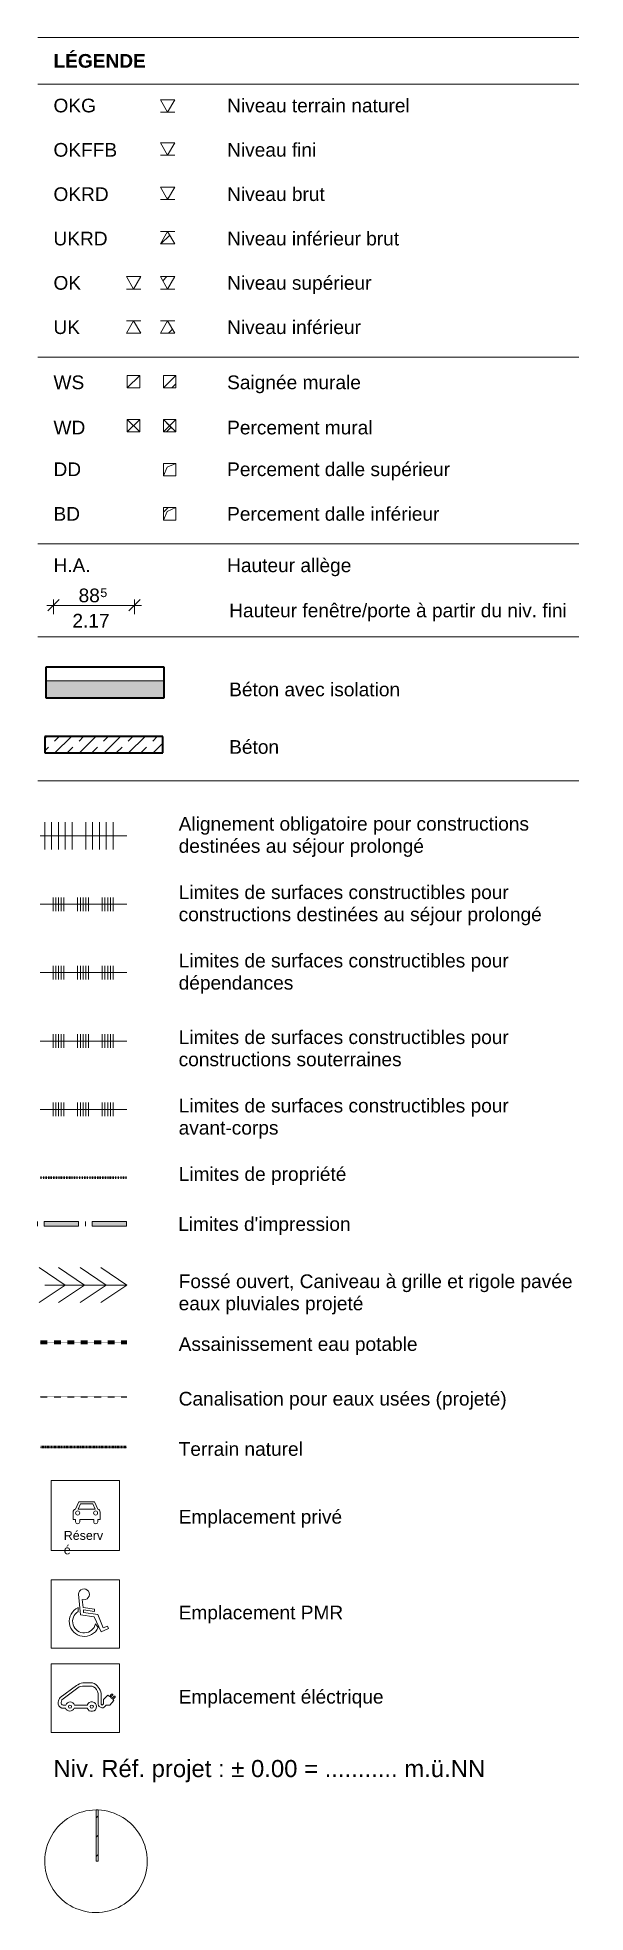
# Model space of a CAD drawing. Header units: millimetres. Extents: x 290 to 8306, y -26825 to 587.
import ezdxf

# ---------------------------------------------------------------- set-up
doc = ezdxf.new("R2010")
doc.units = ezdxf.units.MM
for name, pattern in [('CENTER_LINE', [5.5, 2.5, -1.5, 0, -1.5]), ('Overhead', [3.96875, 2.38125, -1.5875]), ('WATER_CONNECTION', [5, 2.5, -2.5])]:
    doc.linetypes.add(name, pattern=pattern)
for name, color, linetype, lineweight in [('A-DETL', 90, 'Continuous', 9), ('A-DETL-GENF', 92, 'Continuous', 9), ('A-DETL-THIN', 151, 'Continuous', 9), ('A-WALL', 113, 'Continuous', 35), ('A-WALL-PATT', 111, 'Continuous', 35), ('G-ANNO-TEXT', 231, 'Continuous', 9)]:
    doc.layers.add(name, color=color, linetype=linetype, lineweight=lineweight)
doc.styles.add('Arial', font='arial.ttf', dxfattribs={"height": 200})
doc.styles.add('Arial_1', font='arial.ttf', dxfattribs={"height": 129.978178})
doc.styles.add('Arial_2', font='arial.ttf', dxfattribs={"height": 250})
doc.styles.add('Arial_3', font='arial.ttf', dxfattribs={"height": 130})
doc.styles.add('Arial_B', font='', dxfattribs={"height": 200})
doc.styles.get('Arial_B').set_extended_font_data('Arial', bold=True)
pattern_1 = [(45, (0, 0), (-141.4214, 141.4214), [])]

# ---------------------------------------------------------------- blocks, each defined once
blk = doc.blocks.new('Family - ___-475915-LEGEND_FR_100')
at = {"layer": 'A-WALL-PATT', "lineweight": 9}
blk.add_hatch(color=256, dxfattribs=at).paths.add_polyline_path([(2142, -9068), (2142, -8818), (413, -8818), (413, -9068)])
at = {"layer": 'A-WALL'}
for p, q in [((2142, -8618), (413, -8618)), ((413, -8618), (413, -9068)), ((2142, -9068), (2142, -8618)), ((413, -9068), (2142, -9068))]:
    blk.add_line(p, q, dxfattribs=at)
at = {"layer": 'A-WALL', "lineweight": 9}
blk.add_line((2142, -8818), (413, -8818), dxfattribs=at)
blk = doc.blocks.new('Family - ___-475981-LEGEND_FR_100')
at = {"layer": 'A-WALL-PATT', "lineweight": 9}
h = blk.add_hatch(dxfattribs=at)
h.set_pattern_fill('FP_1', color=256, style=0, pattern_type=2)
h.set_pattern_definition([(45, (0, 0), (-179.605, 179.605), []), (45, (179.6, 0), (-179.605, 179.605), [127, -127])])
h.paths.add_polyline_path([(2124, -9872), (2124, -9632), (396, -9632), (396, -9872)])
at = {"layer": 'A-WALL'}
for p, q in [((2124, -9632), (396, -9632)), ((396, -9632), (396, -9872)), ((2124, -9872), (2124, -9632)), ((396, -9872), (2124, -9872))]:
    blk.add_line(p, q, dxfattribs=at)
blk = doc.blocks.new('MANDATORY_LIMITS - MANDATORY_LIMITS-391470-LEGEND_FR_100')
at = {"layer": 'A-DETL-GENF'}
for p, q in [((397, -11284), (397, -10884)), ((497, -11284), (497, -10884)), ((597, -11284), (597, -10884)), ((697, -11284), (697, -10884)), ((797, -11284), (797, -10884)), ((997, -11284), (997, -10884)), ((1097, -11284), (1097, -10884)), ((1197, -11284), (1197, -10884)), ((1297, -11284), (1297, -10884)), ((1397, -11284), (1397, -10884)), ((1597, -11084), (329, -11084))]:
    blk.add_line(p, q, dxfattribs=at)
blk = doc.blocks.new('CONSTRUCTION_LIMITS_BLACK - CONSTRUCTION_LIMITS_BLACK-392007-LEGEND_FR_100')
at = {"layer": 'A-DETL-GENF'}
for p, q in [((517, -15184), (517, -14984)), ((557, -15184), (557, -14984)), ((597, -15184), (597, -14984)), ((637, -15184), (637, -14984)), ((677, -15184), (677, -14984)), ((877, -15184), (877, -14984)), ((917, -15184), (917, -14984)), ((957, -15184), (957, -14984)), ((997, -15184), (997, -14984)), ((1037, -15184), (1037, -14984)), ((1237, -15184), (1237, -14984)), ((1277, -15184), (1277, -14984)), ((1317, -15184), (1317, -14984)), ((1357, -15184), (1357, -14984)), ((1397, -15184), (1397, -14984)), ((1597, -15084), (329, -15084))]:
    blk.add_line(p, q, dxfattribs=at)
blk = doc.blocks.new('CONSTRUCTION_LIMITS_BLEU - CONSTRUCTION_LIMITS_BLEU-391487-LEGEND_FR_100')
at = {"layer": 'A-DETL-GENF'}
for p, q in [((1597, -13084), (329, -13084)), ((517, -13184), (517, -12984)), ((557, -13184), (557, -12984)), ((597, -13184), (597, -12984)), ((637, -13184), (637, -12984)), ((677, -13184), (677, -12984)), ((877, -13184), (877, -12984)), ((917, -13184), (917, -12984)), ((957, -13184), (957, -12984)), ((997, -13184), (997, -12984)), ((1037, -13184), (1037, -12984)), ((1237, -13184), (1237, -12984)), ((1277, -13184), (1277, -12984)), ((1317, -13184), (1317, -12984)), ((1357, -13184), (1357, -12984)), ((1397, -13184), (1397, -12984))]:
    blk.add_line(p, q, dxfattribs=at)
blk = doc.blocks.new('CONSTRUCTION_LIMITS_RED - CONSTRUCTION_LIMITS_RED-391493-LEGEND_FR_100')
at = {"layer": 'A-DETL-GENF'}
for p, q in [((517, -12184), (517, -11984)), ((557, -12184), (557, -11984)), ((597, -12184), (597, -11984)), ((637, -12184), (637, -11984)), ((677, -12184), (677, -11984)), ((877, -12184), (877, -11984)), ((917, -12184), (917, -11984)), ((957, -12184), (957, -11984)), ((997, -12184), (997, -11984)), ((1037, -12184), (1037, -11984)), ((1237, -12184), (1237, -11984)), ((1277, -12184), (1277, -11984)), ((1317, -12184), (1317, -11984)), ((1357, -12184), (1357, -11984)), ((1397, -12184), (1397, -11984)), ((1597, -12084), (329, -12084))]:
    blk.add_line(p, q, dxfattribs=at)
blk = doc.blocks.new('PLOT_LIMIT - PLOT_LIMIT-475826-LEGEND_FR_100')
at = {"layer": 'A-DETL-GENF'}
for points in [[(890, -16791), (890, -16721), (390, -16721), (390, -16791)], [(1590, -16791), (1590, -16721), (1090, -16721), (1090, -16791)]]:
    blk.add_hatch(color=256, dxfattribs=at).paths.add_polyline_path(points)
for p, q in [((290, -16791), (290, -16721)), ((890, -16721), (390, -16721)), ((390, -16721), (390, -16791)), ((890, -16791), (890, -16721)), ((990, -16791), (990, -16721)), ((1590, -16721), (1090, -16721)), ((1090, -16721), (1090, -16791)), ((1590, -16791), (1590, -16721)), ((390, -16791), (890, -16791)), ((1090, -16791), (1590, -16791))]:
    blk.add_line(p, q, dxfattribs=at)

msp = doc.modelspace()

# ---------------------------------------------------------------- hatches: boundary and pattern name
at = {"layer": 'A-DETL-GENF'}
h = msp.add_hatch(dxfattribs=at)
h.set_pattern_fill('FP_2', style=0, pattern_type=2)
h.set_pattern_definition(pattern_1)
h.paths.add_polyline_path([(2194, -1782), (2298, -1601), (2089, -1601)])
h = msp.add_hatch(dxfattribs=at)
h.set_pattern_fill('FP_2', style=0, pattern_type=2)
h.set_pattern_definition(pattern_1)
h.paths.add_polyline_path([(2298, -2431), (2194, -2250), (2089, -2431)])
h = msp.add_hatch(dxfattribs=at)
h.set_pattern_fill('FP_2', style=0, pattern_type=2)
h.set_pattern_definition(pattern_1)
h.paths.add_polyline_path([(2194, -3091), (2298, -2909), (2089, -2909)])
h = msp.add_hatch(dxfattribs=at)
h.set_pattern_fill('FP_2', style=0, pattern_type=2)
h.set_pattern_definition(pattern_1)
h.paths.add_polyline_path([(2089, -3735), (2298, -3735), (2194, -3554)])
h = msp.add_hatch(dxfattribs=at)
h.set_pattern_fill('FP_2', style=0, pattern_type=2)
h.set_pattern_definition(pattern_1)
h.paths.add_polyline_path([(2131, -4534), (2312, -4534), (2312, -4353)])
h = msp.add_hatch(dxfattribs=at)
h.set_pattern_fill('FP_2', style=0, pattern_type=2)
h.set_pattern_definition(pattern_1)
h.paths.add_polyline_path([(2131, -5178), (2312, -5178), (2222, -5088)])
h = msp.add_hatch(dxfattribs=at)
h.set_pattern_fill('FP_2', style=0, pattern_type=2)
h.set_pattern_definition(pattern_1)
h.paths.add_polyline_path([(2131, -6467), (2186, -6341), (2312, -6286), (2131, -6286)])
h = msp.add_hatch(dxfattribs=at)
h.set_pattern_fill('FP_2', style=0, pattern_type=2)
h.set_pattern_definition(pattern_1)
h.paths.add_polyline_path([(1176, -26073), (1176, -25323), (1146, -25323), (1146, -26073)])

# ---------------------------------------------------------------- linework, layer by layer
at = {"layer": 'A-DETL', "linetype": 'CENTER_LINE', "lineweight": 50}
msp.add_line((1597, -16084), (329, -16084), dxfattribs=at)
at = {"layer": 'A-DETL'}
for p, q in [((696, -17652), (315, -17395)), ((976, -17652), (595, -17395)), ((1296, -17652), (915, -17395)), ((1597, -17652), (1215, -17395)), ((696, -17652), (315, -17909)), ((396, -17652), (1597, -17652)), ((396, -17652), (1597, -17652)), ((976, -17652), (595, -17909)), ((1296, -17652), (915, -17909)), ((1597, -17652), (1215, -17909))]:
    msp.add_line(p, q, dxfattribs=at)
at = {"layer": 'A-DETL', "linetype": 'WATER_CONNECTION', "lineweight": 100}
msp.add_line((329, -18487), (1597, -18487), dxfattribs=at)
at = {"layer": 'A-DETL', "linetype": 'WATER_CONNECTION', "lineweight": 25}
msp.add_line((329, -19285), (1597, -19285), dxfattribs=at)
at = {"layer": 'A-DETL', "linetype": 'Overhead', "lineweight": 50}
msp.add_line((1597, -20020), (329, -20020), dxfattribs=at)
at = {"layer": 'A-DETL-THIN'}
for p, q in [((297, 587), (8208, 587)), ((297, -93), (8208, -93)), ((2298, -324), (2089, -324)), ((2089, -324), (2194, -505)), ((2089, -505), (2298, -505)), ((2194, -505), (2298, -324)), ((2298, -951), (2089, -951)), ((2089, -951), (2194, -1132)), ((2194, -1132), (2298, -951)), ((2089, -1132), (2298, -1132)), ((2298, -1601), (2089, -1601)), ((2089, -1601), (2194, -1782)), ((2194, -1782), (2298, -1601)), ((2089, -1782), (2298, -1782)), ((2194, -2250), (2089, -2431)), ((2089, -2250), (2298, -2250)), ((2089, -2431), (2298, -2431)), ((2298, -2431), (2194, -2250)), ((1800, -2909), (1590, -2909)), ((1590, -2909), (1695, -3091)), ((1695, -3091), (1800, -2909)), ((2298, -2909), (2089, -2909)), ((2089, -2909), (2194, -3091)), ((2194, -3091), (2298, -2909)), ((1590, -3091), (1800, -3091)), ((2089, -3091), (2298, -3091)), ((1695, -3554), (1590, -3735)), ((1590, -3554), (1800, -3554)), ((1800, -3735), (1695, -3554)), ((2194, -3554), (2089, -3735)), ((2089, -3554), (2298, -3554)), ((2298, -3735), (2194, -3554)), ((1590, -3735), (1800, -3735)), ((2089, -3735), (2298, -3735)), ((297, -4084), (8208, -4084)), ((1785, -4353), (1603, -4353)), ((1603, -4353), (1603, -4534)), ((1785, -4353), (1603, -4534)), ((1785, -4534), (1785, -4353)), ((2312, -4353), (2131, -4353)), ((2131, -4353), (2131, -4534)), ((2312, -4353), (2131, -4534)), ((2312, -4353), (2131, -4534)), ((2312, -4534), (2312, -4353)), ((1603, -4534), (1785, -4534)), ((2131, -4534), (2312, -4534)), ((1785, -4997), (1603, -4997)), ((1603, -4997), (1603, -5178)), ((1785, -4997), (1603, -5178)), ((1603, -4997), (1785, -5178)), ((1603, -5178), (1785, -5178)), ((1785, -5178), (1785, -4997)), ((2131, -4997), (2131, -5178)), ((2131, -4997), (2222, -5088)), ((2312, -4997), (2131, -4997)), ((2312, -4997), (2131, -5178)), ((2131, -4997), (2312, -5178)), ((2222, -5088), (2131, -5178)), ((2131, -5178), (2312, -5178)), ((2222, -5088), (2312, -4997)), ((2312, -5178), (2222, -5088)), ((2312, -5178), (2312, -4997)), ((2312, -5642), (2131, -5642)), ((2131, -5642), (2131, -5823)), ((2131, -5823), (2186, -5696)), ((2186, -5696), (2312, -5642)), ((2312, -5823), (2312, -5642)), ((2131, -5823), (2312, -5823)), ((2312, -6286), (2131, -6286)), ((2131, -6286), (2131, -6467)), ((2186, -6341), (2312, -6286)), ((2312, -6467), (2312, -6286)), ((2131, -6467), (2186, -6341)), ((2131, -6467), (2312, -6467)), ((297, -6815), (8208, -6815)), ((443, -7796), (609, -7629)), ((523, -7629), (523, -7844)), ((1628, -7796), (1794, -7629)), ((1708, -7629), (1708, -7844)), ((426, -7716), (1812, -7716)), ((297, -8176), (8208, -8176)), ((297, -10279), (8208, -10279)), ((488, -20510), (1488, -20510)), ((488, -21530), (488, -20510)), ((1488, -20510), (1488, -21530)), ((847, -20926), (895, -20822)), ((895, -20822), (1009, -20822)), ((1123, -20822), (1009, -20822)), ((1172, -20926), (1123, -20822)), ((812, -21077), (812, -20972)), ((812, -21077), (847, -21077)), ((847, -21077), (847, -21112)), ((883, -20926), (919, -20849)), ((883, -20926), (1009, -20926)), ((907, -21077), (907, -21112)), ((907, -21077), (1009, -21077)), ((919, -20849), (1009, -20849)), ((1099, -20849), (1009, -20849)), ((1135, -20926), (1009, -20926)), ((1112, -21077), (1009, -21077)), ((1135, -20926), (1099, -20849)), ((1112, -21077), (1112, -21112)), ((1207, -21077), (1172, -21077)), ((1172, -21077), (1172, -21112)), ((1207, -21077), (1207, -20972)), ((1488, -21530), (488, -21530)), ((488, -21960), (1488, -21960)), ((488, -22960), (488, -21960)), ((921, -22475), (889, -22172)), ((1488, -21960), (1488, -22960)), ((884, -22366), (884, -22425)), ((1119, -22503), (921, -22475)), ((944, -22251), (956, -22364)), ((956, -22364), (1124, -22388)), ((1124, -22423), (961, -22400)), ((961, -22400), (965, -22439)), ((965, -22439), (1174, -22469)), ((1124, -22388), (1124, -22423)), ((1174, -22469), (1249, -22665)), ((1220, -22721), (1119, -22503)), ((1139, -22605), (1177, -22660)), ((1327, -22671), (1220, -22721)), ((1249, -22665), (1315, -22640)), ((1315, -22640), (1327, -22671)), ((1488, -22960), (488, -22960)), ((488, -23191), (1488, -23191)), ((488, -24191), (488, -23191)), ((1488, -23191), (1488, -24191)), ((623, -23681), (861, -23508)), ((861, -23556), (648, -23717)), ((1068, -23517), (948, -23517)), ((952, -23465), (1097, -23465)), ((648, -23717), (638, -23755)), ((698, -23837), (643, -23837)), ((665, -23792), (703, -23792)), ((1018, -23837), (828, -23837)), ((833, -23792), (1018, -23792)), ((1178, -23776), (1178, -23621)), ((1220, -23623), (1220, -23778)), ((1220, -23778), (1234, -23792)), ((1234, -23792), (1258, -23774)), ((1258, -23709), (1318, -23649)), ((1258, -23774), (1258, -23709)), ((1347, -23792), (1292, -23792)), ((1318, -23649), (1343, -23667)), ((1343, -23667), (1375, -23635)), ((1406, -23725), (1347, -23792)), ((1360, -23679), (1389, -23649)), ((1360, -23679), (1378, -23696)), ((1378, -23696), (1407, -23667)), ((1392, -23710), (1421, -23681)), ((1392, -23710), (1406, -23725)), ((1488, -24191), (488, -24191)), ((1176, -25323), (1146, -25323)), ((1146, -25323), (1146, -26073)), ((1176, -26073), (1176, -25323)), ((1146, -26073), (1176, -26073))]:
    msp.add_line(p, q, dxfattribs=at)
for centre, radius in [((878, -20984), 30), ((1140, -20984), 30), ((765, -23815), 23.4), ((1084, -23815), 23.3)]:
    msp.add_circle(centre, radius, dxfattribs=at)
for centre, radius, start, end in [((859, -20972), 47.8, 105.4902, 180), ((1159, -20972), 47.8, 360, 74.5098), ((877, -21112), 30, 180, 0), ((1142, -21112), 30, 180, 0), ((969, -22174), 80, 251.9666, 178.1991), ((976, -22568), 221, 114.5385, 335.4615), ((973, -22568), 169, 121.8718, 347.6672), ((1015, -23720), 262, 104, 126), ((948, -23634), 117, 90, 138), ((1077, -23581), 63.9, 61.7741, 98.2259), ((1015, -23656), 208, 9.1951, 66.8049), ((1042, -23646), 138, 10.2259, 61.7741), ((748, -23774), 156, 143.3843, 171.4178), ((673, -23763), 80.2, 171.4178, 248.5822), ((667, -23763), 29.6, 165, 267), ((763, -23810), 70.6, 202.8797, 337.1203), ((768, -23815), 68.9, 19.2676, 160.7324), ((1084, -23815), 69.6, 198.8722, 161.1278), ((1237, -23773), 58.7, 183.6617, 340.3383), ((1382, -23642), 10.6, 335, 135), ((1418, -23670), 10.5, 297.2195, 152.7805), ((1146, -26075), 750, 90.0028, 209.5606), ((1146, -26075), 750, 29.5606, 87.7092), ((1146, -26075), 750, 209.5606, 29.5606)]:
    msp.add_arc(centre, radius, start, end, dxfattribs=at)

# ---------------------------------------------------------------- block references
at = {"layer": 'A-DETL-GENF'}
for name, p in [('MANDATORY_LIMITS - MANDATORY_LIMITS-391470-LEGEND_FR_100', (0, 0)), ('CONSTRUCTION_LIMITS_RED - CONSTRUCTION_LIMITS_RED-391493-LEGEND_FR_100', (0, 0)), ('CONSTRUCTION_LIMITS_BLEU - CONSTRUCTION_LIMITS_BLEU-391487-LEGEND_FR_100', (0, 0)), ('CONSTRUCTION_LIMITS_BLACK - CONSTRUCTION_LIMITS_BLACK-392007-LEGEND_FR_100', (0, 1000)), ('CONSTRUCTION_LIMITS_BLACK - CONSTRUCTION_LIMITS_BLACK-392007-LEGEND_FR_100', (0, 0)), ('PLOT_LIMIT - PLOT_LIMIT-475826-LEGEND_FR_100', (0, 0))]:
    msp.add_blockref(name, p, dxfattribs=at)
at = {"layer": 'A-WALL', "lineweight": 9}
for name in ['Family - ___-475915-LEGEND_FR_100', 'Family - ___-475981-LEGEND_FR_100']:
    msp.add_blockref(name, (0, 0), dxfattribs=at)

# ---------------------------------------------------------------- texts
at = {"layer": 'G-ANNO-TEXT', "color": 7, "attachment_point": 1}
for s, insert, char_height, width, style in [('LÉGENDE', (524, 346), 200, 1667.51, 'Arial_B'), ('OKG', (524, -307), 200, 761.6, 'Arial'), ('^I^I', (1152, -307), 200, 2316.88, 'Arial'), ('Niveau terrain naturel', (3064, -307), 200, 3318.99, 'Arial'), ('OKFFB', (524, -955), 200, 1146.41, 'Arial'), ('^I^I', (1470, -955), 200, 1932.07, 'Arial'), ('Niveau fini', (3064, -955), 200, 1643.46, 'Arial'), ('OKRD', (524, -1603), 200, 994.09, 'Arial'), ('^I^I', (1344, -1603), 200, 2084.39, 'Arial'), ('Niveau brut', (3064, -1603), 200, 1779.75, 'Arial'), ('UKRD', (524, -2252), 200, 978.06, 'Arial'), ('^I^I', (1331, -2252), 200, 2100.42, 'Arial'), ('Niveau inférieur brut', (3064, -2252), 200, 3134.6, 'Arial'), ('OK', (524, -2900), 200, 497.05, 'Arial'), ('^I^I', (934, -2900), 200, 2581.43, 'Arial'), ('Niveau supérieur', (3064, -2900), 200, 2629.53, 'Arial'), ('UK', (524, -3548), 200, 481.01, 'Arial'), ('^I^I', (921, -3548), 200, 2597.47, 'Arial'), ('Niveau inférieur', (3064, -3548), 200, 2445.15, 'Arial'), ('WS', (524, -4354), 200, 569.2, 'Arial'), ('^I^I', (994, -4354), 200, 2509.28, 'Arial'), ('Saignée murale', (3064, -4354), 200, 2429.11, 'Arial'), ('WD', (524, -5015), 200, 585.23, 'Arial'), ('^I^I', (1007, -5015), 200, 2493.25, 'Arial'), ('Percement mural', (3064, -5015), 200, 2637.55, 'Arial'), ('DD', (524, -5625), 200, 497.05, 'Arial'), ('^I^I', (934, -5625), 200, 2581.43, 'Arial'), ('Percement dalle supérieur', (3064, -5625), 200, 4048.52, 'Arial'), ('BD', (524, -6277), 200, 481.01, 'Arial'), ('^I^I', (921, -6277), 200, 2597.47, 'Arial'), ('Percement dalle inférieur', (3064, -6277), 200, 3864.13, 'Arial'), ('H.A.', (524, -7029), 200, 673.42, 'Arial'), ('^I^I', (1079, -7029), 200, 2405.06, 'Arial'), ('Hauteur allège', (3064, -7029), 200, 2252.74, 'Arial'), ('88', (891, -7469), 200, 384.81, 'Arial'), ('5', (1209, -7464), 130, 128.27, 'Arial_1'), ('Hauteur fenêtre/porte à partir du niv. fini', (3094, -7689), 200, 6140.93, 'Arial'), ('2.17', (801, -7839), 200, 673.42, 'Arial'), ('Béton avec isolation ', (3094, -8844), 200, 3222.78, 'Arial'), ('Béton', (3094, -9684), 200, 905.91, 'Arial'), ('Alignement obligatoire pour constructions', (2355, -10808), 200, 6373.42, 'Arial'), ('destinées au séjour prolongé', (2355, -11132), 200, 4457.38, 'Arial'), ('Limites de surfaces constructibles pour ', (2355, -11808), 200, 6116.88, 'Arial'), ('constructions destinées au séjour prolongé', (2355, -12132), 200, 6605.9, 'Arial'), ('Limites de surfaces constructibles pour ', (2355, -12808), 200, 6116.88, 'Arial'), ('dépendances', (2355, -13132), 200, 2084.39, 'Arial'), ('Limites de surfaces constructibles pour ', (2355, -13928), 200, 6116.88, 'Arial'), ('constructions souterraines', (2355, -14252), 200, 4056.54, 'Arial'), ('Limites de surfaces constructibles pour ', (2355, -14928), 200, 6116.88, 'Arial'), ('avant-corps', (2355, -15252), 200, 1819.83, 'Arial'), ('Limites de propriété', (2355, -15928), 200, 3046.41, 'Arial'), ("Limites d'impression", (2348, -16659), 200, 3142.61, 'Arial'), ('Fossé ouvert, Caniveau à grille et rigole pavée ', (2355, -17496), 200, 7279.32, 'Arial'), ('eaux pluviales projeté', (2355, -17820), 200, 3375.1, 'Arial'), ('Assainissement eau potable', (2355, -18414), 200, 4353.16, 'Arial'), ('Canalisation pour eaux usées (projeté)', (2355, -19213), 200, 5956.54, 'Arial'), ('Terrain naturel', (2355, -19948), 200, 2244.72, 'Arial'), ('Emplacement privé', (2355, -20940), 200, 2982.28, 'Arial'), ('Réserv', (675, -21247), 130, 689.45, 'Arial_3'), ('é', (675, -21458), 130, 120.25, 'Arial_3'), ('Emplacement PMR', (2355, -22339), 200, 2982.28, 'Arial'), ('Emplacement éléctrique', (2355, -23570), 200, 3727.85, 'Arial')]:
    msp.add_mtext(s, dxfattribs=dict(at, insert=insert, char_height=char_height, width=width, style=style))
at = {"layer": 'G-ANNO-TEXT', "color": 7, "insert": (524, -24595), "char_height": 250, "width": 7720.25, "attachment_point": 1, "style": 'Arial_2', "bg_fill": 3, "box_fill_scale": 1.25, "bg_fill_color": 256, "bg_fill_true_color": 13158600, "bg_fill_transparency": 0}
msp.add_mtext('Niv. Réf. projet : ± 0.00 = ........... m.ü.NN', dxfattribs=at)

doc.saveas('drawing.dxf')
